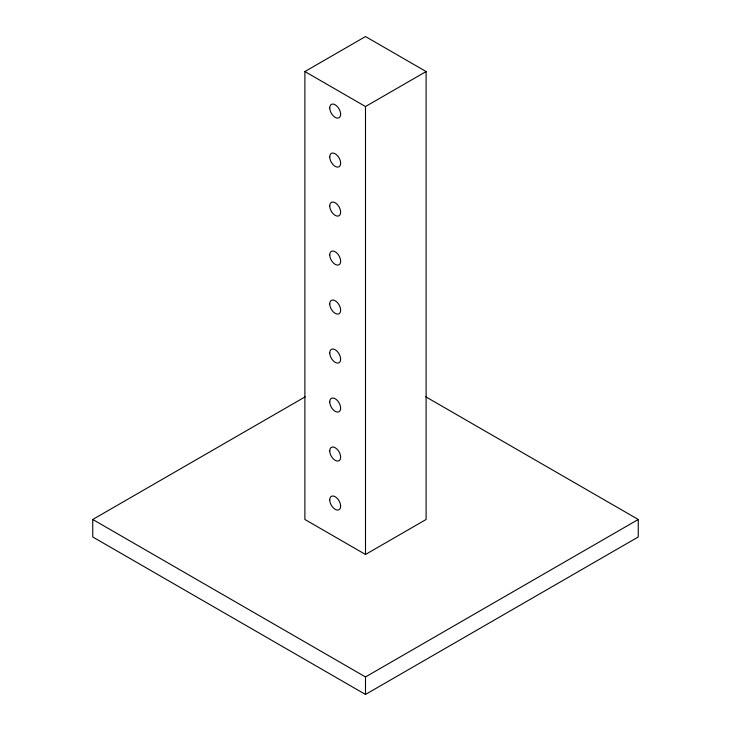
<?xml version="1.0" encoding="UTF-8"?>
<svg xmlns="http://www.w3.org/2000/svg" width="731" height="731" viewBox="0 0 731 731"><rect width="100%" height="100%" fill="white"/><g stroke="black" fill="none" stroke-linecap="round" stroke-linejoin="round"><path stroke-width="1.1" d="M304.891 71.547L365.5 36.55L426.109 71.547L426.109 519.476L365.5 554.473L304.891 519.476L304.891 71.547L365.5 106.534L426.109 71.547M425.78 396.805L638.254 519.476L638.254 536.974L365.5 694.45L92.746 536.974L92.746 519.476L305.22 396.805M92.746 519.476L365.5 676.952L638.254 519.476M365.5 106.534L365.5 554.473M365.5 676.952L365.5 694.45M329.736 107.941A7.712 4.45 60 0 0 337.923 118.12A7.712 4.45 60 0 0 337.923 107.21A7.712 4.45 60 0 0 329.736 107.941M329.736 156.927A7.712 4.45 60 0 0 337.923 167.107A7.712 4.45 60 0 0 337.923 156.196A7.712 4.45 60 0 0 329.736 156.927M329.736 205.923A7.712 4.45 60 0 0 337.923 216.102A7.712 4.45 60 0 0 337.923 205.192A7.712 4.45 60 0 0 329.736 205.923M329.736 254.918A7.712 4.45 60 0 0 337.923 265.097A7.712 4.45 60 0 0 337.923 254.187A7.712 4.45 60 0 0 329.736 254.918M329.736 303.913A7.712 4.45 60 0 0 337.923 314.092A7.712 4.45 60 0 0 337.923 303.182A7.712 4.45 60 0 0 329.736 303.913M329.736 352.899A7.712 4.45 60 0 0 337.923 363.079A7.712 4.45 60 0 0 337.923 352.168A7.712 4.45 60 0 0 329.736 352.899M329.736 401.895A7.712 4.45 60 0 0 337.923 412.074A7.712 4.45 60 0 0 337.923 401.164A7.712 4.45 60 0 0 329.736 401.895M329.736 450.89A7.712 4.45 60 0 0 337.923 461.069A7.712 4.45 60 0 0 337.923 450.159A7.712 4.45 60 0 0 329.736 450.89M329.736 499.885A7.712 4.45 60 0 0 337.923 510.064A7.712 4.45 60 0 0 337.923 499.154A7.712 4.45 60 0 0 329.736 499.885"/></g></svg>
